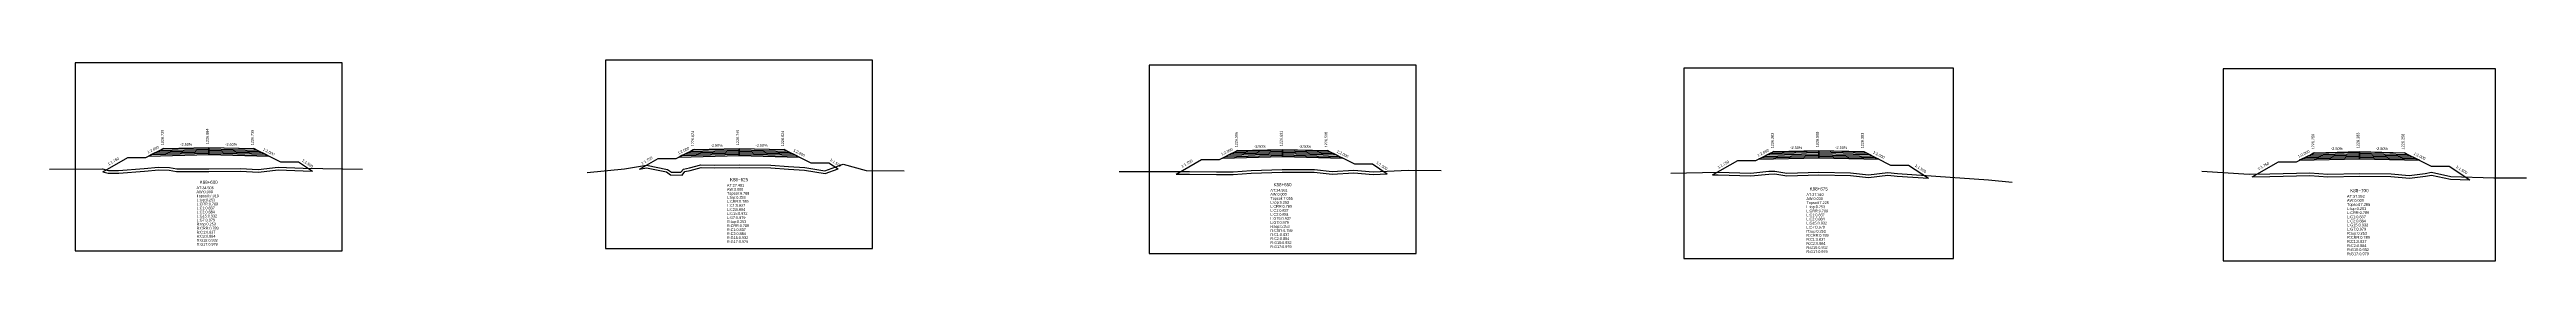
# Model space of a CAD drawing. Extents: x -7 to 78429, y 1189 to 1262.
# Drawn here: x 7350 to 7625.6, y 1214.2 to 1236.6 of the extents above; entities that cross this region are included whole.
import ezdxf
from ezdxf.enums import TextEntityAlignment as Align

# ---------------------------------------------------------------- set-up
doc = ezdxf.new("R2010")
doc.units = 0

msp = doc.modelspace()

# ---------------------------------------------------------------- linework, layer by layer
at = {"layer": 'A4_BORDER', "color": 7}
for points in [[(7352.874, 1215.299), (7382.574, 1215.299), (7382.574, 1236.299), (7352.874, 1236.299), (7352.874, 1215.299)], [(7411.883, 1215.579), (7441.583, 1215.579), (7441.583, 1236.579), (7411.883, 1236.579), (7411.883, 1215.579)], [(7472.34, 1215.028), (7502.04, 1215.028), (7502.04, 1236.028), (7472.34, 1236.028), (7472.34, 1215.028)], [(7531.838, 1214.47), (7561.847, 1214.47), (7561.847, 1235.688), (7531.838, 1235.688), (7531.838, 1214.47)], [(7591.853, 1214.214), (7622.133, 1214.214), (7622.133, 1235.624), (7591.853, 1235.624), (7591.853, 1214.214)]]:
    msp.add_lwpolyline(points, dxfattribs=at)
at = {"layer": 'CLEAR_GROUND', "color": 8}
for points in [[(7355.941, 1224.149), (7356.535, 1223.983), (7357.724, 1223.998), (7360.578, 1224.215), (7362.169, 1224.343), (7363.337, 1224.316), (7364.161, 1224.152), (7367.726, 1224.163), (7371.256, 1224.194), (7373.251, 1224.088), (7375.464, 1224.337), (7378.229, 1224.229), (7379.266, 1224.211)], [(7415.641, 1224.429), (7416.417, 1224.56), (7418.651, 1224.119), (7419.105, 1223.781), (7420.41, 1223.775), (7420.706, 1224.159), (7421.278, 1224.279), (7422.51, 1224.608), (7423.977, 1224.579), (7426.731, 1224.617), (7430.248, 1224.581), (7432.221, 1224.415), (7434.023, 1224.31), (7436.295, 1223.953), (7437.742, 1224.451)], [(7475.341, 1223.878), (7476.831, 1223.879), (7479.86, 1223.838), (7481.693, 1223.835), (7483.701, 1223.988), (7487.159, 1224.081), (7490.712, 1224.09), (7492.714, 1223.859), (7495.117, 1224.011), (7497.278, 1223.842), (7498.824, 1223.917)], [(7535.041, 1223.783), (7535.648, 1223.797), (7539.293, 1223.685), (7541.306, 1223.889), (7541.949, 1223.914), (7543.279, 1223.693), (7546.849, 1223.789), (7550.371, 1223.73), (7552.388, 1223.501), (7554.54, 1223.762), (7555.581, 1223.659), (7559.049, 1223.412)], [(7595.05, 1223.577), (7597.037, 1223.593), (7601.486, 1223.705), (7603.462, 1223.559), (7606.999, 1223.642), (7610.495, 1223.608), (7612.552, 1223.41), (7614.338, 1223.656), (7615.011, 1223.777), (7617.134, 1223.309), (7619.274, 1223.237)]]:
    msp.add_lwpolyline(points, dxfattribs=at)
at = {"layer": 'DESIGN_ROAD_TRIMMED', "color": 1}
for points in [[(7355.941, 1224.149), (7358.724, 1225.739), (7360.724, 1225.739), (7362.724, 1226.739), (7362.724, 1226.739), (7362.619, 1226.686), (7362.619, 1226.686), (7362.303, 1226.528), (7362.303, 1226.528), (7361.987, 1226.371), (7361.987, 1226.371), (7361.671, 1226.213), (7361.671, 1226.213), (7361.355, 1226.055), (7361.355, 1226.055), (7361.04, 1225.897), (7367.724, 1226.064), (7367.724, 1226.214), (7367.724, 1226.214), (7367.724, 1226.364), (7367.724, 1226.364), (7367.724, 1226.514), (7367.724, 1226.514), (7367.724, 1226.664), (7367.724, 1226.664), (7367.724, 1226.814), (7367.724, 1226.814), (7367.724, 1226.864), (7367.724, 1226.864), (7367.724, 1226.864), (7367.724, 1226.864), (7367.724, 1226.864), (7367.724, 1226.814), (7367.724, 1226.814), (7367.724, 1226.664), (7367.724, 1226.664), (7367.724, 1226.514), (7367.724, 1226.514), (7367.724, 1226.364), (7367.724, 1226.364), (7367.724, 1226.214), (7367.724, 1226.214), (7367.724, 1226.064), (7374.408, 1225.897), (7374.092, 1226.055), (7374.092, 1226.055), (7373.776, 1226.213), (7373.776, 1226.213), (7373.461, 1226.371), (7373.461, 1226.371), (7373.145, 1226.528), (7373.145, 1226.528), (7372.829, 1226.686), (7372.829, 1226.686), (7372.724, 1226.739), (7372.724, 1226.739), (7375.724, 1225.239), (7377.724, 1225.239), (7379.266, 1224.211)], [(7415.641, 1224.429), (7417.733, 1225.624), (7419.733, 1225.624), (7421.733, 1226.624), (7421.733, 1226.624), (7421.627, 1226.571), (7421.627, 1226.571), (7421.312, 1226.413), (7421.312, 1226.413), (7420.996, 1226.256), (7420.996, 1226.256), (7420.68, 1226.098), (7420.68, 1226.098), (7420.364, 1225.94), (7420.364, 1225.94), (7420.049, 1225.782), (7426.733, 1225.949), (7426.733, 1226.099), (7426.733, 1226.099), (7426.733, 1226.249), (7426.733, 1226.249), (7426.733, 1226.399), (7426.733, 1226.399), (7426.733, 1226.549), (7426.733, 1226.549), (7426.733, 1226.699), (7426.733, 1226.699), (7426.733, 1226.749), (7426.733, 1226.749), (7426.733, 1226.749), (7426.733, 1226.749), (7426.733, 1226.749), (7426.733, 1226.699), (7426.733, 1226.699), (7426.733, 1226.549), (7426.733, 1226.549), (7426.733, 1226.399), (7426.733, 1226.399), (7426.733, 1226.249), (7426.733, 1226.249), (7426.733, 1226.099), (7426.733, 1226.099), (7426.733, 1225.949), (7433.417, 1225.782), (7433.101, 1225.94), (7433.101, 1225.94), (7432.785, 1226.098), (7432.785, 1226.098), (7432.47, 1226.256), (7432.47, 1226.256), (7432.154, 1226.413), (7432.154, 1226.413), (7431.838, 1226.571), (7431.838, 1226.571), (7431.733, 1226.624), (7431.733, 1226.624), (7434.733, 1225.124), (7436.733, 1225.124), (7437.742, 1224.451)], [(7475.341, 1223.878), (7478.19, 1225.506), (7480.19, 1225.506), (7482.19, 1226.506), (7482.19, 1226.506), (7482.085, 1226.453), (7482.085, 1226.453), (7481.769, 1226.295), (7481.769, 1226.295), (7481.453, 1226.138), (7481.453, 1226.138), (7481.138, 1225.98), (7481.138, 1225.98), (7480.822, 1225.822), (7480.822, 1225.822), (7480.506, 1225.664), (7487.19, 1225.831), (7487.19, 1225.981), (7487.19, 1225.981), (7487.19, 1226.131), (7487.19, 1226.131), (7487.19, 1226.281), (7487.19, 1226.281), (7487.19, 1226.431), (7487.19, 1226.431), (7487.19, 1226.581), (7487.19, 1226.581), (7487.19, 1226.631), (7487.19, 1226.631), (7487.19, 1226.631), (7487.19, 1226.631), (7487.19, 1226.631), (7487.19, 1226.581), (7487.19, 1226.581), (7487.19, 1226.431), (7487.19, 1226.431), (7487.19, 1226.281), (7487.19, 1226.281), (7487.19, 1226.131), (7487.19, 1226.131), (7487.19, 1225.981), (7487.19, 1225.981), (7487.19, 1225.831), (7493.875, 1225.664), (7493.559, 1225.822), (7493.559, 1225.822), (7493.243, 1225.98), (7493.243, 1225.98), (7492.927, 1226.138), (7492.927, 1226.138), (7492.611, 1226.295), (7492.611, 1226.295), (7492.296, 1226.453), (7492.296, 1226.453), (7492.19, 1226.506), (7492.19, 1226.506), (7495.19, 1225.006), (7497.19, 1225.006), (7498.824, 1223.917)], [(7535.041, 1223.783), (7537.842, 1225.383), (7539.842, 1225.383), (7541.842, 1226.383), (7541.842, 1226.383), (7541.737, 1226.33), (7541.737, 1226.33), (7541.421, 1226.172), (7541.421, 1226.172), (7541.105, 1226.015), (7541.105, 1226.015), (7540.789, 1225.857), (7540.789, 1225.857), (7540.474, 1225.699), (7540.474, 1225.699), (7540.158, 1225.541), (7546.842, 1225.708), (7546.842, 1225.858), (7546.842, 1225.858), (7546.842, 1226.008), (7546.842, 1226.008), (7546.842, 1226.158), (7546.842, 1226.158), (7546.842, 1226.308), (7546.842, 1226.308), (7546.842, 1226.458), (7546.842, 1226.458), (7546.842, 1226.508), (7546.842, 1226.508), (7546.842, 1226.508), (7546.842, 1226.508), (7546.842, 1226.508), (7546.842, 1226.458), (7546.842, 1226.458), (7546.842, 1226.308), (7546.842, 1226.308), (7546.842, 1226.158), (7546.842, 1226.158), (7546.842, 1226.008), (7546.842, 1226.008), (7546.842, 1225.858), (7546.842, 1225.858), (7546.842, 1225.708), (7553.526, 1225.541), (7553.21, 1225.699), (7553.21, 1225.699), (7552.895, 1225.857), (7552.895, 1225.857), (7552.579, 1226.015), (7552.579, 1226.015), (7552.263, 1226.172), (7552.263, 1226.172), (7551.947, 1226.33), (7551.947, 1226.33), (7551.842, 1226.383), (7551.842, 1226.383), (7554.842, 1224.883), (7556.842, 1224.883), (7559.049, 1223.412)], [(7595.05, 1223.577), (7597.993, 1225.258), (7599.993, 1225.258), (7601.993, 1226.258), (7601.993, 1226.258), (7601.888, 1226.205), (7601.888, 1226.205), (7601.572, 1226.047), (7601.572, 1226.047), (7601.256, 1225.89), (7601.256, 1225.89), (7600.94, 1225.732), (7600.94, 1225.732), (7600.624, 1225.574), (7600.624, 1225.574), (7600.309, 1225.416), (7606.993, 1225.583), (7606.993, 1225.733), (7606.993, 1225.733), (7606.993, 1225.883), (7606.993, 1225.883), (7606.993, 1226.033), (7606.993, 1226.033), (7606.993, 1226.183), (7606.993, 1226.183), (7606.993, 1226.333), (7606.993, 1226.333), (7606.993, 1226.383), (7606.993, 1226.383), (7606.993, 1226.383), (7606.993, 1226.383), (7606.993, 1226.383), (7606.993, 1226.333), (7606.993, 1226.333), (7606.993, 1226.183), (7606.993, 1226.183), (7606.993, 1226.033), (7606.993, 1226.033), (7606.993, 1225.883), (7606.993, 1225.883), (7606.993, 1225.733), (7606.993, 1225.733), (7606.993, 1225.583), (7613.677, 1225.416), (7613.361, 1225.574), (7613.361, 1225.574), (7613.045, 1225.732), (7613.045, 1225.732), (7612.73, 1225.89), (7612.73, 1225.89), (7612.414, 1226.047), (7612.414, 1226.047), (7612.098, 1226.205), (7612.098, 1226.205), (7611.993, 1226.258), (7611.993, 1226.258), (7614.993, 1224.758), (7616.993, 1224.758), (7619.274, 1223.237)]]:
    msp.add_lwpolyline(points, dxfattribs=at)
at = {"layer": 'FINISHED_ROAD', "color": 2}
for points in [[(7358.724, 1225.739), (7360.724, 1225.739), (7362.724, 1226.739), (7362.724, 1226.739), (7367.724, 1226.864), (7372.724, 1226.739), (7372.724, 1226.739), (7375.724, 1225.239), (7377.724, 1225.239)], [(7417.733, 1225.624), (7419.733, 1225.624), (7421.733, 1226.624), (7421.733, 1226.624), (7426.733, 1226.749), (7431.733, 1226.624), (7431.733, 1226.624), (7434.733, 1225.124), (7436.733, 1225.124)], [(7478.19, 1225.506), (7480.19, 1225.506), (7482.19, 1226.506), (7482.19, 1226.506), (7487.19, 1226.631), (7492.19, 1226.506), (7492.19, 1226.506), (7495.19, 1225.006), (7497.19, 1225.006)], [(7537.842, 1225.383), (7539.842, 1225.383), (7541.842, 1226.383), (7541.842, 1226.383), (7546.842, 1226.508), (7551.842, 1226.383), (7551.842, 1226.383), (7554.842, 1224.883), (7556.842, 1224.883)], [(7597.993, 1225.258), (7599.993, 1225.258), (7601.993, 1226.258), (7601.993, 1226.258), (7606.993, 1226.383), (7611.993, 1226.258), (7611.993, 1226.258), (7614.993, 1224.758), (7616.993, 1224.758)]]:
    msp.add_lwpolyline(points, dxfattribs=at)
at = {"layer": 'LAYER_0', "color": 4}
for points in [[(7362.724, 1226.739), (7362.619, 1226.686), (7367.724, 1226.814), (7367.724, 1226.864)], [(7421.733, 1226.624), (7421.627, 1226.571), (7426.733, 1226.699), (7426.733, 1226.749)], [(7482.19, 1226.506), (7482.085, 1226.453), (7487.19, 1226.581), (7487.19, 1226.631)], [(7541.842, 1226.383), (7541.737, 1226.33), (7546.842, 1226.458), (7546.842, 1226.508)], [(7601.993, 1226.258), (7601.888, 1226.205), (7606.993, 1226.333), (7606.993, 1226.383)]]:
    msp.add_lwpolyline(points, dxfattribs=at)
at = {"layer": 'LAYER_1', "color": 4}
for points in [[(7362.619, 1226.686), (7362.303, 1226.528), (7367.724, 1226.664), (7367.724, 1226.814)], [(7421.627, 1226.571), (7421.312, 1226.413), (7426.733, 1226.549), (7426.733, 1226.699)], [(7482.085, 1226.453), (7481.769, 1226.295), (7487.19, 1226.431), (7487.19, 1226.581)], [(7541.737, 1226.33), (7541.421, 1226.172), (7546.842, 1226.308), (7546.842, 1226.458)], [(7601.888, 1226.205), (7601.572, 1226.047), (7606.993, 1226.183), (7606.993, 1226.333)]]:
    msp.add_lwpolyline(points, dxfattribs=at)
at = {"layer": 'LAYER_10', "color": 6}
for points in [[(7373.776, 1226.213), (7374.092, 1226.055), (7367.724, 1226.214), (7367.724, 1226.364)], [(7432.785, 1226.098), (7433.101, 1225.94), (7426.733, 1226.099), (7426.733, 1226.249)], [(7493.243, 1225.98), (7493.559, 1225.822), (7487.19, 1225.981), (7487.19, 1226.131)], [(7552.895, 1225.857), (7553.21, 1225.699), (7546.842, 1225.858), (7546.842, 1226.008)], [(7613.045, 1225.732), (7613.361, 1225.574), (7606.993, 1225.733), (7606.993, 1225.883)]]:
    msp.add_lwpolyline(points, dxfattribs=at)
at = {"layer": 'LAYER_11', "color": 6}
for points in [[(7374.092, 1226.055), (7374.408, 1225.897), (7367.724, 1226.064), (7367.724, 1226.214)], [(7433.101, 1225.94), (7433.417, 1225.782), (7426.733, 1225.949), (7426.733, 1226.099)], [(7493.559, 1225.822), (7493.875, 1225.664), (7487.19, 1225.831), (7487.19, 1225.981)], [(7553.21, 1225.699), (7553.526, 1225.541), (7546.842, 1225.708), (7546.842, 1225.858)], [(7613.361, 1225.574), (7613.677, 1225.416), (7606.993, 1225.583), (7606.993, 1225.733)]]:
    msp.add_lwpolyline(points, dxfattribs=at)
at = {"layer": 'LAYER_2', "color": 4}
for points in [[(7362.303, 1226.528), (7361.987, 1226.371), (7367.724, 1226.514), (7367.724, 1226.664)], [(7421.312, 1226.413), (7420.996, 1226.256), (7426.733, 1226.399), (7426.733, 1226.549)], [(7481.769, 1226.295), (7481.453, 1226.138), (7487.19, 1226.281), (7487.19, 1226.431)], [(7541.421, 1226.172), (7541.105, 1226.015), (7546.842, 1226.158), (7546.842, 1226.308)], [(7601.572, 1226.047), (7601.256, 1225.89), (7606.993, 1226.033), (7606.993, 1226.183)]]:
    msp.add_lwpolyline(points, dxfattribs=at)
at = {"layer": 'LAYER_3', "color": 4}
for points in [[(7361.987, 1226.371), (7361.671, 1226.213), (7367.724, 1226.364), (7367.724, 1226.514)], [(7420.996, 1226.256), (7420.68, 1226.098), (7426.733, 1226.249), (7426.733, 1226.399)], [(7481.453, 1226.138), (7481.138, 1225.98), (7487.19, 1226.131), (7487.19, 1226.281)], [(7541.105, 1226.015), (7540.789, 1225.857), (7546.842, 1226.008), (7546.842, 1226.158)], [(7601.256, 1225.89), (7600.94, 1225.732), (7606.993, 1225.883), (7606.993, 1226.033)]]:
    msp.add_lwpolyline(points, dxfattribs=at)
at = {"layer": 'LAYER_4', "color": 4}
for points in [[(7361.671, 1226.213), (7361.355, 1226.055), (7367.724, 1226.214), (7367.724, 1226.364)], [(7420.68, 1226.098), (7420.364, 1225.94), (7426.733, 1226.099), (7426.733, 1226.249)], [(7481.138, 1225.98), (7480.822, 1225.822), (7487.19, 1225.981), (7487.19, 1226.131)], [(7540.789, 1225.857), (7540.474, 1225.699), (7546.842, 1225.858), (7546.842, 1226.008)], [(7600.94, 1225.732), (7600.624, 1225.574), (7606.993, 1225.733), (7606.993, 1225.883)]]:
    msp.add_lwpolyline(points, dxfattribs=at)
at = {"layer": 'LAYER_5', "color": 4}
for points in [[(7361.355, 1226.055), (7361.04, 1225.897), (7367.724, 1226.064), (7367.724, 1226.214)], [(7420.364, 1225.94), (7420.049, 1225.782), (7426.733, 1225.949), (7426.733, 1226.099)], [(7480.822, 1225.822), (7480.506, 1225.664), (7487.19, 1225.831), (7487.19, 1225.981)], [(7540.474, 1225.699), (7540.158, 1225.541), (7546.842, 1225.708), (7546.842, 1225.858)], [(7600.624, 1225.574), (7600.309, 1225.416), (7606.993, 1225.583), (7606.993, 1225.733)]]:
    msp.add_lwpolyline(points, dxfattribs=at)
at = {"layer": 'LAYER_6', "color": 6}
for points in [[(7372.724, 1226.739), (7372.829, 1226.686), (7367.724, 1226.814), (7367.724, 1226.864)], [(7431.733, 1226.624), (7431.838, 1226.571), (7426.733, 1226.699), (7426.733, 1226.749)], [(7492.19, 1226.506), (7492.296, 1226.453), (7487.19, 1226.581), (7487.19, 1226.631)], [(7551.842, 1226.383), (7551.947, 1226.33), (7546.842, 1226.458), (7546.842, 1226.508)], [(7611.993, 1226.258), (7612.098, 1226.205), (7606.993, 1226.333), (7606.993, 1226.383)]]:
    msp.add_lwpolyline(points, dxfattribs=at)
at = {"layer": 'LAYER_7', "color": 6}
for points in [[(7372.829, 1226.686), (7373.145, 1226.528), (7367.724, 1226.664), (7367.724, 1226.814)], [(7431.838, 1226.571), (7432.154, 1226.413), (7426.733, 1226.549), (7426.733, 1226.699)], [(7492.296, 1226.453), (7492.611, 1226.295), (7487.19, 1226.431), (7487.19, 1226.581)], [(7551.947, 1226.33), (7552.263, 1226.172), (7546.842, 1226.308), (7546.842, 1226.458)], [(7612.098, 1226.205), (7612.414, 1226.047), (7606.993, 1226.183), (7606.993, 1226.333)]]:
    msp.add_lwpolyline(points, dxfattribs=at)
at = {"layer": 'LAYER_8', "color": 6}
for points in [[(7373.145, 1226.528), (7373.461, 1226.371), (7367.724, 1226.514), (7367.724, 1226.664)], [(7432.154, 1226.413), (7432.47, 1226.256), (7426.733, 1226.399), (7426.733, 1226.549)], [(7492.611, 1226.295), (7492.927, 1226.138), (7487.19, 1226.281), (7487.19, 1226.431)], [(7552.263, 1226.172), (7552.579, 1226.015), (7546.842, 1226.158), (7546.842, 1226.308)], [(7612.414, 1226.047), (7612.73, 1225.89), (7606.993, 1226.033), (7606.993, 1226.183)]]:
    msp.add_lwpolyline(points, dxfattribs=at)
at = {"layer": 'LAYER_9', "color": 6}
for points in [[(7373.461, 1226.371), (7373.776, 1226.213), (7367.724, 1226.364), (7367.724, 1226.514)], [(7432.47, 1226.256), (7432.785, 1226.098), (7426.733, 1226.249), (7426.733, 1226.399)], [(7492.927, 1226.138), (7493.243, 1225.98), (7487.19, 1226.131), (7487.19, 1226.281)], [(7552.579, 1226.015), (7552.895, 1225.857), (7546.842, 1226.008), (7546.842, 1226.158)], [(7612.73, 1225.89), (7613.045, 1225.732), (7606.993, 1225.883), (7606.993, 1226.033)]]:
    msp.add_lwpolyline(points, dxfattribs=at)
at = {"layer": 'NATURAL_GROUND', "color": 3}
for points in [[(7350.021, 1224.427), (7355.911, 1224.469), (7356.574, 1224.284), (7357.711, 1224.298), (7360.555, 1224.514), (7362.161, 1224.643), (7363.37, 1224.615), (7364.19, 1224.452), (7367.724, 1224.463), (7371.263, 1224.494), (7373.242, 1224.389), (7375.453, 1224.638), (7378.238, 1224.529), (7384.84, 1224.411)], [(7409.83, 1224.05), (7413.979, 1224.452), (7416.421, 1224.865), (7418.776, 1224.4), (7419.205, 1224.081), (7420.263, 1224.076), (7420.536, 1224.43), (7421.209, 1224.571), (7422.474, 1224.909), (7423.978, 1224.879), (7426.731, 1224.917), (7430.262, 1224.881), (7432.243, 1224.714), (7434.055, 1224.609), (7436.268, 1224.261), (7438.324, 1224.969), (7440.87, 1224.268), (7445.088, 1224.236)], [(7469.029, 1224.174), (7476.833, 1224.179), (7479.862, 1224.138), (7481.682, 1224.135), (7483.685, 1224.288), (7487.154, 1224.381), (7490.729, 1224.39), (7492.721, 1224.16), (7495.119, 1224.312), (7497.282, 1224.143), (7501.152, 1224.329), (7504.851, 1224.293)], [(7530.382, 1223.973), (7535.649, 1224.097), (7539.282, 1223.985), (7541.285, 1224.188), (7541.968, 1224.215), (7543.3, 1223.994), (7546.847, 1224.089), (7550.39, 1224.03), (7552.387, 1223.803), (7554.537, 1224.064), (7555.606, 1223.958), (7565.711, 1223.238), (7568.379, 1222.996)], [(7589.457, 1224.193), (7594.725, 1223.874), (7597.032, 1223.893), (7601.494, 1224.005), (7603.47, 1223.859), (7606.997, 1223.942), (7610.511, 1223.908), (7612.546, 1223.712), (7614.291, 1223.952), (7615.017, 1224.083), (7617.172, 1223.608), (7621.958, 1223.447), (7625.577, 1223.462)]]:
    msp.add_lwpolyline(points, dxfattribs=at)
at = {"layer": 'STRUCTURE_LEFT', "color": 4}
for points in [[(7362.724, 1226.739), (7362.619, 1226.686), (7362.619, 1226.686), (7362.303, 1226.528), (7362.303, 1226.528), (7361.987, 1226.371), (7361.987, 1226.371), (7361.671, 1226.213), (7361.671, 1226.213), (7361.355, 1226.055), (7361.355, 1226.055), (7361.04, 1225.897), (7367.724, 1226.064), (7367.724, 1226.214), (7367.724, 1226.214), (7367.724, 1226.364), (7367.724, 1226.364), (7367.724, 1226.514), (7367.724, 1226.514), (7367.724, 1226.664), (7367.724, 1226.664), (7367.724, 1226.814), (7367.724, 1226.814), (7367.724, 1226.864), (7367.724, 1226.864)], [(7421.733, 1226.624), (7421.627, 1226.571), (7421.627, 1226.571), (7421.312, 1226.413), (7421.312, 1226.413), (7420.996, 1226.256), (7420.996, 1226.256), (7420.68, 1226.098), (7420.68, 1226.098), (7420.364, 1225.94), (7420.364, 1225.94), (7420.049, 1225.782), (7426.733, 1225.949), (7426.733, 1226.099), (7426.733, 1226.099), (7426.733, 1226.249), (7426.733, 1226.249), (7426.733, 1226.399), (7426.733, 1226.399), (7426.733, 1226.549), (7426.733, 1226.549), (7426.733, 1226.699), (7426.733, 1226.699), (7426.733, 1226.749), (7426.733, 1226.749)], [(7482.19, 1226.506), (7482.085, 1226.453), (7482.085, 1226.453), (7481.769, 1226.295), (7481.769, 1226.295), (7481.453, 1226.138), (7481.453, 1226.138), (7481.138, 1225.98), (7481.138, 1225.98), (7480.822, 1225.822), (7480.822, 1225.822), (7480.506, 1225.664), (7487.19, 1225.831), (7487.19, 1225.981), (7487.19, 1225.981), (7487.19, 1226.131), (7487.19, 1226.131), (7487.19, 1226.281), (7487.19, 1226.281), (7487.19, 1226.431), (7487.19, 1226.431), (7487.19, 1226.581), (7487.19, 1226.581), (7487.19, 1226.631), (7487.19, 1226.631)], [(7541.842, 1226.383), (7541.737, 1226.33), (7541.737, 1226.33), (7541.421, 1226.172), (7541.421, 1226.172), (7541.105, 1226.015), (7541.105, 1226.015), (7540.789, 1225.857), (7540.789, 1225.857), (7540.474, 1225.699), (7540.474, 1225.699), (7540.158, 1225.541), (7546.842, 1225.708), (7546.842, 1225.858), (7546.842, 1225.858), (7546.842, 1226.008), (7546.842, 1226.008), (7546.842, 1226.158), (7546.842, 1226.158), (7546.842, 1226.308), (7546.842, 1226.308), (7546.842, 1226.458), (7546.842, 1226.458), (7546.842, 1226.508), (7546.842, 1226.508)], [(7601.993, 1226.258), (7601.888, 1226.205), (7601.888, 1226.205), (7601.572, 1226.047), (7601.572, 1226.047), (7601.256, 1225.89), (7601.256, 1225.89), (7600.94, 1225.732), (7600.94, 1225.732), (7600.624, 1225.574), (7600.624, 1225.574), (7600.309, 1225.416), (7606.993, 1225.583), (7606.993, 1225.733), (7606.993, 1225.733), (7606.993, 1225.883), (7606.993, 1225.883), (7606.993, 1226.033), (7606.993, 1226.033), (7606.993, 1226.183), (7606.993, 1226.183), (7606.993, 1226.333), (7606.993, 1226.333), (7606.993, 1226.383), (7606.993, 1226.383)]]:
    msp.add_lwpolyline(points, dxfattribs=at)
at = {"layer": 'STRUCTURE_RIGHT', "color": 6}
for points in [[(7367.724, 1226.864), (7367.724, 1226.864), (7367.724, 1226.814), (7367.724, 1226.814), (7367.724, 1226.664), (7367.724, 1226.664), (7367.724, 1226.514), (7367.724, 1226.514), (7367.724, 1226.364), (7367.724, 1226.364), (7367.724, 1226.214), (7367.724, 1226.214), (7367.724, 1226.064), (7374.408, 1225.897), (7374.092, 1226.055), (7374.092, 1226.055), (7373.776, 1226.213), (7373.776, 1226.213), (7373.461, 1226.371), (7373.461, 1226.371), (7373.145, 1226.528), (7373.145, 1226.528), (7372.829, 1226.686), (7372.829, 1226.686), (7372.724, 1226.739)], [(7426.733, 1226.749), (7426.733, 1226.749), (7426.733, 1226.699), (7426.733, 1226.699), (7426.733, 1226.549), (7426.733, 1226.549), (7426.733, 1226.399), (7426.733, 1226.399), (7426.733, 1226.249), (7426.733, 1226.249), (7426.733, 1226.099), (7426.733, 1226.099), (7426.733, 1225.949), (7433.417, 1225.782), (7433.101, 1225.94), (7433.101, 1225.94), (7432.785, 1226.098), (7432.785, 1226.098), (7432.47, 1226.256), (7432.47, 1226.256), (7432.154, 1226.413), (7432.154, 1226.413), (7431.838, 1226.571), (7431.838, 1226.571), (7431.733, 1226.624)], [(7487.19, 1226.631), (7487.19, 1226.631), (7487.19, 1226.581), (7487.19, 1226.581), (7487.19, 1226.431), (7487.19, 1226.431), (7487.19, 1226.281), (7487.19, 1226.281), (7487.19, 1226.131), (7487.19, 1226.131), (7487.19, 1225.981), (7487.19, 1225.981), (7487.19, 1225.831), (7493.875, 1225.664), (7493.559, 1225.822), (7493.559, 1225.822), (7493.243, 1225.98), (7493.243, 1225.98), (7492.927, 1226.138), (7492.927, 1226.138), (7492.611, 1226.295), (7492.611, 1226.295), (7492.296, 1226.453), (7492.296, 1226.453), (7492.19, 1226.506)], [(7546.842, 1226.508), (7546.842, 1226.508), (7546.842, 1226.458), (7546.842, 1226.458), (7546.842, 1226.308), (7546.842, 1226.308), (7546.842, 1226.158), (7546.842, 1226.158), (7546.842, 1226.008), (7546.842, 1226.008), (7546.842, 1225.858), (7546.842, 1225.858), (7546.842, 1225.708), (7553.526, 1225.541), (7553.21, 1225.699), (7553.21, 1225.699), (7552.895, 1225.857), (7552.895, 1225.857), (7552.579, 1226.015), (7552.579, 1226.015), (7552.263, 1226.172), (7552.263, 1226.172), (7551.947, 1226.33), (7551.947, 1226.33), (7551.842, 1226.383)], [(7606.993, 1226.383), (7606.993, 1226.383), (7606.993, 1226.333), (7606.993, 1226.333), (7606.993, 1226.183), (7606.993, 1226.183), (7606.993, 1226.033), (7606.993, 1226.033), (7606.993, 1225.883), (7606.993, 1225.883), (7606.993, 1225.733), (7606.993, 1225.733), (7606.993, 1225.583), (7613.677, 1225.416), (7613.361, 1225.574), (7613.361, 1225.574), (7613.045, 1225.732), (7613.045, 1225.732), (7612.73, 1225.89), (7612.73, 1225.89), (7612.414, 1226.047), (7612.414, 1226.047), (7612.098, 1226.205), (7612.098, 1226.205), (7611.993, 1226.258)]]:
    msp.add_lwpolyline(points, dxfattribs=at)

# ---------------------------------------------------------------- texts
at = {"layer": 'INFO_TEXT'}
for s, height, p in [('AT:34.506', 0.3, (7366.374, 1222.199)), ('AW:0.000', 0.3, (7366.374, 1221.749)), ('Topsoil:7.019', 0.3, (7366.374, 1221.299)), ('L:top:0.253', 0.3, (7366.374, 1220.849)), ('AT:27.481', 0.3, (7425.383, 1222.479)), ('AW:0.000', 0.3, (7425.383, 1222.029)), ('Topsoil:6.788', 0.3, (7425.383, 1221.579)), ('L:top:0.253', 0.3, (7425.383, 1221.129)), ('L:CRR:0.789', 0.3, (7425.383, 1220.679)), ('AT:34.581', 0.3, (7485.84, 1221.928)), ('AW:0.000', 0.3, (7485.84, 1221.478)), ('Topsoil:7.055', 0.3, (7485.84, 1221.028)), ('L:top:0.253', 0.3, (7485.84, 1220.578)), ('AT:37.340', 0.3, (7545.478, 1221.442)), ('AW:0.000', 0.3, (7545.478, 1220.987)), ('Topsoil:7.225', 0.3, (7545.478, 1220.532)), ('AT:37.552', 0.31, (7605.616, 1221.249)), ('AW:0.000', 0.31, (7605.616, 1220.79)), ('L:CRR:0.789', 0.3, (7366.374, 1220.399)), ('L:C1:0.837', 0.3, (7366.374, 1219.949)), ('L:C2:0.884', 0.3, (7366.374, 1219.499)), ('L:G15:0.932', 0.3, (7366.374, 1219.049)), ('L:G7:0.979', 0.3, (7366.374, 1218.599)), ('R:top:0.253', 0.3, (7366.374, 1218.149)), ('R:CRR:0.789', 0.3, (7366.374, 1217.699)), ('L:C1:0.837', 0.3, (7425.383, 1220.229)), ('L:C2:0.884', 0.3, (7425.383, 1219.779)), ('L:G15:0.932', 0.3, (7425.383, 1219.329)), ('L:G7:0.979', 0.3, (7425.383, 1218.879)), ('R:top:0.253', 0.3, (7425.383, 1218.429)), ('R:CRR:0.789', 0.3, (7425.383, 1217.979)), ('L:CRR:0.789', 0.3, (7485.84, 1220.128)), ('L:C1:0.837', 0.3, (7485.84, 1219.678)), ('L:C2:0.884', 0.3, (7485.84, 1219.228)), ('L:G15:0.932', 0.3, (7485.84, 1218.778)), ('L:G7:0.979', 0.3, (7485.84, 1218.328)), ('R:top:0.253', 0.3, (7485.84, 1217.878)), ('L:top:0.253', 0.3, (7545.478, 1220.078)), ('L:CRR:0.789', 0.3, (7545.478, 1219.623)), ('L:C1:0.837', 0.3, (7545.478, 1219.168)), ('L:C2:0.884', 0.3, (7545.478, 1218.714)), ('L:G15:0.932', 0.3, (7545.478, 1218.259)), ('L:G7:0.979', 0.3, (7545.478, 1217.804)), ('Topsoil:7.296', 0.31, (7605.616, 1220.331)), ('L:top:0.253', 0.31, (7605.616, 1219.873)), ('L:CRR:0.789', 0.31, (7605.616, 1219.414)), ('L:C1:0.837', 0.31, (7605.616, 1218.955)), ('L:C2:0.884', 0.31, (7605.616, 1218.496)), ('L:G15:0.932', 0.31, (7605.616, 1218.038)), ('R:C1:0.837', 0.3, (7366.374, 1217.249)), ('R:C2:0.884', 0.3, (7366.374, 1216.799)), ('R:G15:0.932', 0.3, (7366.374, 1216.349)), ('R:G17:0.979', 0.3, (7366.374, 1215.899)), ('R:C1:0.837', 0.3, (7425.383, 1217.529)), ('R:C2:0.884', 0.3, (7425.383, 1217.079)), ('R:G15:0.932', 0.3, (7425.383, 1216.629)), ('R:G17:0.979', 0.3, (7425.383, 1216.179)), ('R:CRR:0.789', 0.3, (7485.84, 1217.428)), ('R:C1:0.837', 0.3, (7485.84, 1216.978)), ('R:C2:0.884', 0.3, (7485.84, 1216.528)), ('R:G15:0.932', 0.3, (7485.84, 1216.078)), ('R:G17:0.979', 0.3, (7485.84, 1215.628)), ('R:top:0.253', 0.3, (7545.478, 1217.35)), ('R:CRR:0.789', 0.3, (7545.478, 1216.895)), ('R:C1:0.837', 0.3, (7545.478, 1216.44)), ('R:C2:0.884', 0.3, (7545.478, 1215.985)), ('R:G15:0.932', 0.3, (7545.478, 1215.531)), ('R:G17:0.979', 0.3, (7545.478, 1215.076)), ('L:G7:0.979', 0.31, (7605.616, 1217.579)), ('R:top:0.253', 0.31, (7605.616, 1217.12)), ('R:CRR:0.789', 0.31, (7605.616, 1216.661)), ('R:C1:0.837', 0.31, (7605.616, 1216.202)), ('R:C2:0.884', 0.31, (7605.616, 1215.744)), ('R:G15:0.932', 0.31, (7605.616, 1215.285)), ('R:G17:0.979', 0.31, (7605.616, 1214.826))]:
    msp.add_text(s, height=height, dxfattribs=at).set_placement(p)
at = {"layer": 'LEFT_TEXT_H'}
for s, height, p in [('1226.739', 0.3, (7362.724, 1227.099)), ('1226.624', 0.3, (7421.733, 1226.984)), ('1226.506', 0.3, (7482.19, 1226.866)), ('1226.383', 0.303, (7541.842, 1226.747)), ('1226.258', 0.306, (7601.993, 1226.625))]:
    msp.add_text(s, height=height, rotation=90, dxfattribs=at).set_placement(p)
at = {"layer": 'POINT_TEXT_H'}
for s, height, p in [('1226.864', 0.3, (7367.724, 1227.224)), ('1226.749', 0.3, (7426.733, 1227.109)), ('1226.631', 0.3, (7487.19, 1226.991)), ('1226.508', 0.303, (7546.842, 1226.872)), ('1226.383', 0.306, (7606.993, 1226.75))]:
    msp.add_text(s, height=height, rotation=90, dxfattribs=at).set_placement(p)
at = {"layer": 'RIGHT_TEXT_H'}
for s, height, p in [('1226.739', 0.3, (7372.724, 1227.099)), ('1226.624', 0.3, (7431.733, 1226.984)), ('1226.506', 0.3, (7492.19, 1226.866)), ('1226.383', 0.303, (7551.842, 1226.747)), ('1226.258', 0.306, (7611.993, 1226.625))]:
    msp.add_text(s, height=height, rotation=90, dxfattribs=at).set_placement(p)
at = {"layer": 'SLOPE_left'}
for s, height, rotation, p in [('1:2.000', 0.3, 26.565, (7361.643, 1226.4)), ('1:2.000', 0.3, 26.565, (7420.652, 1226.285)), ('1:2.000', 0.3, 26.565, (7481.11, 1226.167)), ('1:2.000', 0.303, 26.565, (7540.761, 1226.046)), ('1:2.000', 0.306, 26.565, (7600.911, 1225.922)), ('1:1.750', 0.3, 29.745, (7357.243, 1225.1)), ('1:1.750', 0.3, 29.745, (7416.598, 1225.183)), ('1:1.750', 0.3, 29.745, (7476.677, 1224.848)), ('1:1.750', 0.303, 29.745, (7536.351, 1224.741)), ('1:1.750', 0.306, 29.745, (7596.431, 1224.577))]:
    msp.add_text(s, height=height, rotation=rotation, dxfattribs=at).set_placement(p, align=Align.BOTTOM_CENTER)
at = {"layer": 'SLOPE_right'}
for s, height, rotation, p in [('1:2.000', 0.3, -26.565, (7374.304, 1226.15)), ('1:2.000', 0.3, -26.565, (7433.313, 1226.035)), ('1:2.000', 0.3, -26.565, (7493.771, 1225.917)), ('1:2.000', 0.303, -26.565, (7553.423, 1225.796)), ('1:2.000', 0.306, -26.565, (7613.575, 1225.672)), ('1:1.500', 0.3, -33.69, (7378.595, 1224.875)), ('1:1.500', 0.3, -33.69, (7437.337, 1224.937)), ('1:1.500', 0.3, -33.69, (7498.107, 1224.611)), ('1:1.500', 0.303, -33.69, (7558.046, 1224.299)), ('1:1.500', 0.306, -33.69, (7618.235, 1224.15))]:
    msp.add_text(s, height=height, rotation=rotation, dxfattribs=at).set_placement(p, align=Align.BOTTOM_CENTER)
at = {"layer": 'SLOPE_TEXT'}
for height, p in [(0.3, (7365.224, 1227.042)), (0.3, (7370.224, 1227.042)), (0.3, (7424.233, 1226.927)), (0.3, (7429.233, 1226.927)), (0.3, (7484.69, 1226.809)), (0.3, (7489.69, 1226.809)), (0.303, (7544.342, 1226.688)), (0.303, (7549.342, 1226.688)), (0.306, (7604.493, 1226.565)), (0.306, (7609.493, 1226.565))]:
    msp.add_text('-2.50%', height=height, dxfattribs=at).set_placement(p, align=Align.CENTER)
at = {"layer": 'STATION_TITLE'}
for s, height, p in [('K88+600', 0.36, (7367.724, 1222.799)), ('K88+625', 0.36, (7426.733, 1223.079)), ('K88+650', 0.36, (7487.19, 1222.528)), ('K88+675', 0.364, (7546.842, 1222.048)), ('K88+700', 0.367, (7606.993, 1221.861))]:
    msp.add_text(s, height=height, dxfattribs=at).set_placement(p, align=Align.CENTER)

doc.saveas('drawing.dxf')
